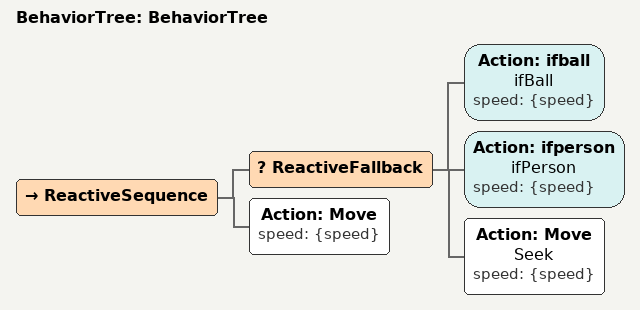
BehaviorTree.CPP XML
<?xml version="1.0"?>
<root main_tree_to_execute="BehaviorTree">
    <BehaviorTree ID="BehaviorTree">
        <ReactiveSequence>
            <ReactiveFallback>
                <Action ID="ifball" name="ifBall" speed="{speed}"/>
                <Action ID="ifperson" name="ifPerson" speed="{speed}"/>
                <Action ID="Move" name="Seek" speed="{speed}"/>
            </ReactiveFallback>
            <Action ID="Move" speed="{speed}"/>
        </ReactiveSequence>
    </BehaviorTree>
</root>
